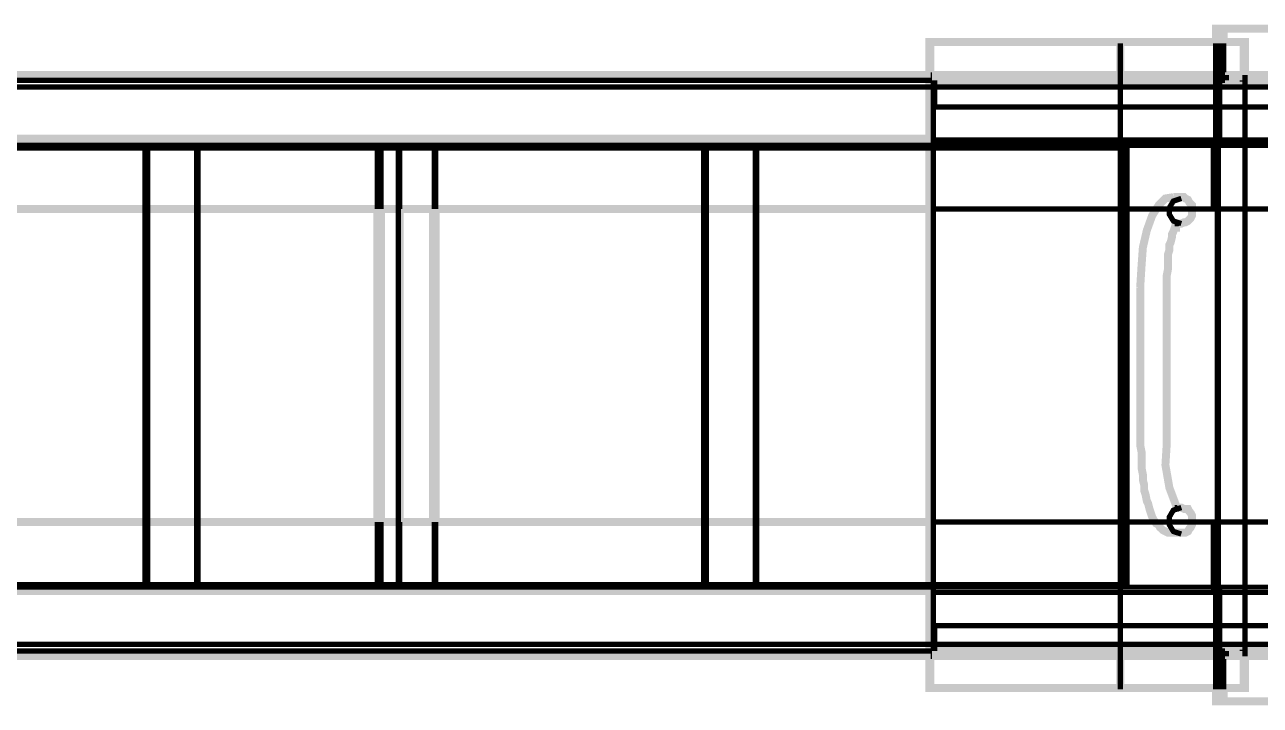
# Model space of a CAD drawing. Extents: x 0.1 to 11.6, y 0.3 to 16.2.
# Drawn here: x 8.009 to 9.561, y 12.987 to 13.842 of the extents above; entities that cross this region are included whole.
import ezdxf

# ---------------------------------------------------------------- set-up
doc = ezdxf.new("R2010")
doc.units = 0
doc.header["$MEASUREMENT"] = 0

msp = doc.modelspace()

# ---------------------------------------------------------------- linework, layer by layer
at = {"color": 0}
for points, const_width in [([(9.51497, 13.82), (9.51497, 13.8366), (9.50836, 13.8366), (9.50836, 13.82), (9.50836, 13.8366), (9.50499, 13.8366), (9.50499, 13.82)], 0.01), ([(9.51497, 13.8366), (9.87169, 13.8366)], 0.01), ([(10.2116, 13.7717), (9.14665, 13.7717), (9.14665, 13.7783), (9.14665, 13.82), (9.14501, 13.82), (9.14501, 13.0084), (9.14665, 13.0084), (9.14665, 13.0483)], 0.01), ([(9.14665, 13.82), (9.38499, 13.82)], 0.01), ([(9.38499, 13.7783), (9.38499, 13.82), (9.53999, 13.82)], 0.01), ([(9.38499, 13.0067), (9.38499, 13.8184)], 0.00667), ([(9.50499, 13.69), (9.50999, 13.69), (9.50999, 13.8184)], 0.00667), ([(9.50499, 13.69), (9.50499, 13.8184)], 0.00667), ([(9.50667, 13.8184), (9.50667, 13.0067)], 0.00667), ([(9.50836, 13.8184), (9.50836, 13.0067)], 0.00667), ([(9.50999, 13.8184), (9.50999, 13.7783), (9.50999, 13.7767), (9.50999, 13.775), (9.51167, 13.7733), (9.51335, 13.7717), (9.51497, 13.7717), (9.51665, 13.7717)], 0.00667), ([(9.51497, 13.8184), (9.51497, 13.7783), (9.51665, 13.7783)], 0.00667), ([(9.54167, 13.7783), (9.54167, 13.82), (9.53999, 13.82), (9.53999, 13.7783)], 0.01), ([(9.14501, 13.7783), (5.29167, 13.7783), (5.285, 13.7783), (5.285, 13.6983), (5.285, 13.13), (5.29167, 13.13), (5.29167, 13.0483), (9.14501, 13.0483)], 0.01), ([(9.14665, 13.7783), (10.2116, 13.7783)], 0.01), ([(9.14665, 13.7783), (9.14833, 13.7783)], 0.00667), ([(9.38499, 13.0483), (9.38499, 13.7783)], 0.00667), ([(9.50499, 13.7783), (9.50499, 13.7717)], 0.00667), ([(9.51665, 13.7783), (9.51665, 13.7717)], 0.00667), ([(9.51833, 13.7783), (9.51833, 13.7717)], 0.00667), ([(9.54167, 13.7783), (9.54167, 13.0483)], 0.00667), ([(9.54167, 13.7783), (9.54167, 13.7717)], 0.00667), ([(9.14833, 13.7717), (5.51335, 13.7717), (5.50999, 13.7717), (5.29167, 13.7717), (5.29335, 13.7717), (5.29497, 13.77)], 0.00667), ([(9.65332, 13.7633), (5.85499, 13.7633)], 0.00667), ([(10.2116, 13.0566), (9.14665, 13.0566), (9.14665, 13.77), (10.2116, 13.77)], 0.01), ([(10.2133, 13.7383), (9.15001, 13.7383), (9.15001, 13.7717)], 0.00667), ([(9.15001, 13.77), (9.15001, 13.0566)], 0.00667), ([(9.15169, 13.7383), (9.15169, 13.7717)], 0.00667), ([(9.50999, 13.69), (9.60335, 13.69), (9.60335, 13.765)], 0.00667), ([(9.53999, 13.7717), (9.53999, 13.77)], 0.01), ([(9.54167, 13.77), (9.54167, 13.0566)], 0.00667), ([(5.29167, 13.6983), (9.14501, 13.6983)], 0.01), ([(6.05501, 13.69), (9.50499, 13.69)], 0.00667), ([(6.345, 13.6867), (9.36833, 13.6867)], 0.00667), ([(8.16, 13.69), (8.16, 13.135)], 0.00667), ([(8.16336, 13.69), (8.16336, 13.135)], 0.00667), ([(8.22499, 13.69), (8.22499, 13.135)], 0.00667), ([(8.22667, 13.69), (8.22667, 13.135)], 0.00667), ([(8.45167, 13.69), (8.45167, 13.61)], 0.00667), ([(8.45665, 13.69), (8.45665, 13.61)], 0.00667), ([(8.47835, 13.69), (8.47835, 13.135)], 0.00667), ([(8.47999, 13.69), (8.47999, 13.61)], 0.00667), ([(8.52333, 13.69), (8.52333, 13.61)], 0.00667), ([(8.52501, 13.69), (8.52501, 13.61)], 0.00667), ([(8.86165, 13.69), (8.86165, 13.135)], 0.00667), ([(8.86501, 13.69), (8.86501, 13.135)], 0.00667), ([(8.92665, 13.69), (8.92665, 13.135)], 0.00667), ([(8.92833, 13.69), (8.92833, 13.135)], 0.00667), ([(9.14665, 13.6967), (9.50499, 13.6967), (9.59831, 13.6967), (9.94667, 13.6967)], 0.00667), ([(9.36833, 13.69), (9.36833, 13.6867)], 0.00667), ([(9.39165, 13.6867), (9.36833, 13.6867)], 0.00667), ([(9.39333, 13.6867), (9.39333, 13.6883), (9.39165, 13.69)], 0.00667), ([(9.39165, 13.6867), (9.39333, 13.6867)], 0.00667), ([(9.39165, 13.14), (9.39165, 13.6867)], 0.00667), ([(9.39333, 13.14), (9.39333, 13.6867)], 0.00667), ([(9.50499, 13.6967), (9.50331, 13.695), (9.50168, 13.6934), (9.50168, 13.6917), (9.50168, 13.69), (9.50168, 13.6883)], 0.00667), ([(9.50168, 13.6883), (9.50168, 13.61)], 0.00667), ([(9.50499, 13.69), (9.50499, 13.6883)], 0.00667), ([(9.50499, 13.6883), (9.50499, 13.61)], 0.00667), ([(9.45167, 13.625), (9.44168, 13.6233), (9.43332, 13.615), (9.42503, 13.6017), (9.41835, 13.5833), (9.41336, 13.5617), (9.41168, 13.5384), (9.41, 13.5117)], 0.01), ([(9.46164, 13.6233), (9.45167, 13.62), (9.44667, 13.6117), (9.44667, 13.6033), (9.45167, 13.595), (9.46164, 13.5917)], 0.00667), ([(9.45503, 13.5917), (9.46001, 13.5917), (9.46164, 13.5917), (9.465, 13.5933), (9.46669, 13.5933), (9.47, 13.595), (9.47168, 13.5967), (9.47331, 13.5983), (9.47499, 13.6017), (9.47499, 13.605), (9.47499, 13.6083), (9.47499, 13.6117), (9.47499, 13.615), (9.47331, 13.6166), (9.47168, 13.6183), (9.47, 13.6217), (9.46669, 13.6233), (9.465, 13.625), (9.46164, 13.625), (9.46001, 13.625), (9.45167, 13.625)], 0.01), ([(5.29167, 13.61), (9.14501, 13.61)], 0.01), ([(8.45167, 13.61), (8.45167, 13.2167)], 0.01), ([(8.45665, 13.61), (8.45665, 13.2167)], 0.01), ([(8.47999, 13.61), (8.47999, 13.2167)], 0.01), ([(8.52165, 13.61), (8.52165, 13.2167)], 0.01), ([(8.52501, 13.61), (8.52501, 13.2167)], 0.01), ([(9.14665, 13.61), (9.50168, 13.61)], 0.00667), ([(9.50168, 13.61), (9.50499, 13.61)], 0.00667), ([(9.50499, 13.61), (10.04, 13.61)], 0.00667), ([(9.45665, 13.2333), (9.44667, 13.26), (9.44168, 13.2884), (9.44336, 13.315), (9.44336, 13.5117), (9.44336, 13.515), (9.44336, 13.5217), (9.44336, 13.5267), (9.44499, 13.535), (9.44499, 13.54), (9.44499, 13.5467), (9.44499, 13.5533), (9.44667, 13.5583), (9.44667, 13.565), (9.44835, 13.5684), (9.44997, 13.575), (9.44997, 13.5783), (9.45167, 13.5817), (9.45335, 13.5866), (9.45503, 13.5866), (9.45503, 13.59), (9.45503, 13.5917), (9.45665, 13.5933)], 0.01), ([(9.45833, 13.5933), (9.45665, 13.5917), (9.45503, 13.5917), (9.45335, 13.5917)], 0.00667), ([(9.45335, 13.5917), (9.45665, 13.5917)], 0.00667), ([(9.41, 13.5117), (9.41, 13.315), (9.41, 13.3133), (9.41168, 13.305), (9.41168, 13.2983), (9.41168, 13.2917), (9.41168, 13.285), (9.41336, 13.2767), (9.41336, 13.27), (9.41499, 13.2633), (9.41499, 13.2567), (9.41667, 13.2517), (9.41835, 13.2433), (9.41997, 13.24), (9.42165, 13.2333), (9.42333, 13.2283), (9.42503, 13.2233), (9.42665, 13.22), (9.43001, 13.215), (9.43332, 13.2133), (9.435, 13.21), (9.43832, 13.2067), (9.44168, 13.205), (9.44499, 13.2033), (9.44667, 13.2033), (9.44997, 13.2033), (9.45167, 13.2033), (9.46001, 13.2033), (9.46164, 13.2033), (9.465, 13.2033), (9.46669, 13.2033), (9.47, 13.205), (9.47168, 13.2083), (9.47331, 13.21), (9.47499, 13.2133), (9.47499, 13.215), (9.47499, 13.2183), (9.47499, 13.2233), (9.47499, 13.225), (9.47331, 13.2283), (9.47168, 13.23), (9.47, 13.2333), (9.46669, 13.2333), (9.465, 13.2333), (9.46164, 13.235), (9.46001, 13.235), (9.45503, 13.235)], 0.01), ([(9.46164, 13.235), (9.45167, 13.2317), (9.44667, 13.2233), (9.44667, 13.2133), (9.45167, 13.205), (9.46164, 13.2017)], 0.00667), ([(9.45335, 13.235), (9.45503, 13.2333), (9.45665, 13.2333), (9.45833, 13.2333)], 0.00667), ([(9.45665, 13.235), (9.45335, 13.235)], 0.00667), ([(5.29167, 13.2167), (9.14501, 13.2167)], 0.01), ([(8.45167, 13.2167), (8.45167, 13.135)], 0.00667), ([(8.45665, 13.2167), (8.45665, 13.135)], 0.00667), ([(8.47999, 13.2167), (8.47999, 13.135)], 0.00667), ([(8.52333, 13.2167), (8.52333, 13.135)], 0.00667), ([(8.52501, 13.2167), (8.52501, 13.135)], 0.00667), ([(9.14665, 13.2167), (9.50168, 13.2167)], 0.00667), ([(9.50168, 13.1367), (9.50168, 13.2167)], 0.00667), ([(9.50168, 13.2167), (9.50499, 13.2167)], 0.00667), ([(9.50499, 13.1367), (9.50499, 13.2167)], 0.00667), ([(9.50499, 13.2167), (10.04, 13.2167)], 0.00667), ([(5.29167, 13.1283), (5.29167, 13.13), (9.14501, 13.13)], 0.01), ([(6.05501, 13.135), (9.50499, 13.135)], 0.00667), ([(9.36833, 13.1383), (6.345, 13.1383), (6.345, 13.135)], 0.00667), ([(9.14665, 13.1283), (9.50499, 13.1283), (9.59831, 13.1283), (9.94667, 13.1283)], 0.00667), ([(9.39165, 13.1383), (9.36833, 13.1383), (9.36833, 13.135)], 0.00667), ([(9.39165, 13.135), (9.39165, 13.1367), (9.39333, 13.1367), (9.39333, 13.1383), (9.39333, 13.14)], 0.00667), ([(9.39165, 13.1383), (9.39165, 13.14)], 0.00667), ([(9.50499, 13.1283), (9.50499, 13.13), (9.50331, 13.13), (9.50331, 13.1317), (9.50168, 13.1334), (9.50168, 13.135), (9.50168, 13.1367)], 0.00667), ([(9.50499, 13.135), (9.50499, 13.1367)], 0.00667), ([(9.50499, 13.135), (9.50999, 13.135), (9.50999, 13.0067)], 0.00667), ([(9.50499, 13.135), (9.50499, 13.0067)], 0.00667), ([(9.50999, 13.135), (9.60335, 13.135), (9.60335, 13.0617)], 0.00667), ([(9.15001, 13.055), (9.15001, 13.0866)], 0.00667), ([(9.15001, 13.0866), (10.2133, 13.0866)], 0.00667), ([(9.15169, 13.055), (9.15169, 13.0866)], 0.00667), ([(9.14833, 13.055), (5.51335, 13.055), (5.50999, 13.055), (5.29167, 13.055), (5.29335, 13.055), (5.29497, 13.055)], 0.00667), ([(5.89833, 13.0633), (9.69499, 13.0633)], 0.00667), ([(10.2116, 13.055), (9.14665, 13.055), (9.14665, 13.0483), (10.2116, 13.0483)], 0.01), ([(9.14665, 13.0483), (9.14833, 13.0483)], 0.00667), ([(9.53999, 13.0084), (9.38499, 13.0084), (9.38499, 13.0483)], 0.01), ([(9.50499, 13.0483), (9.50499, 13.055)], 0.00667), ([(9.50999, 13.0067), (9.50999, 13.0467), (9.50999, 13.0483), (9.50999, 13.05), (9.50999, 13.0517), (9.51167, 13.0517), (9.51167, 13.0533), (9.51335, 13.0533), (9.51497, 13.055), (9.51665, 13.055)], 0.00667), ([(9.51497, 13.0067), (9.51497, 13.0467), (9.51497, 13.0483), (9.51665, 13.0483)], 0.00667), ([(9.51665, 13.0483), (9.51665, 13.055)], 0.00667), ([(9.51833, 13.0483), (9.51833, 13.055)], 0.00667), ([(9.53999, 13.0566), (9.53999, 13.055)], 0.01), ([(9.54167, 13.0483), (9.54167, 13.0084), (9.53999, 13.0084), (9.53999, 13.0483)], 0.01), ([(9.54167, 13.055), (9.54167, 13.0483)], 0.00667), ([(9.38499, 13.0084), (9.14665, 13.0084)], 0.01), ([(9.51497, 13.0084), (9.51497, 12.9916), (9.50836, 12.9916), (9.50836, 13.0084), (9.50836, 12.9916), (9.50499, 12.9916), (9.50499, 13.0084)], 0.01), ([(9.51497, 12.9916), (9.87169, 12.9916)], 0.01)]:
    msp.add_lwpolyline(points, dxfattribs=dict(at, const_width=const_width))
at = {"color": 0, "const_width": 0.01}
for points in [[(9.40332, 13.7667), (9.40332, 13.7717), (9.14665, 13.7717), (9.14665, 13.7667), (9.40332, 13.7667)], [(9.40332, 13.0617), (9.40332, 13.055), (9.14665, 13.055), (9.14665, 13.0617), (9.40332, 13.0617)]]:
    msp.add_lwpolyline(points, close=True, dxfattribs=at)

doc.saveas('drawing.dxf')
